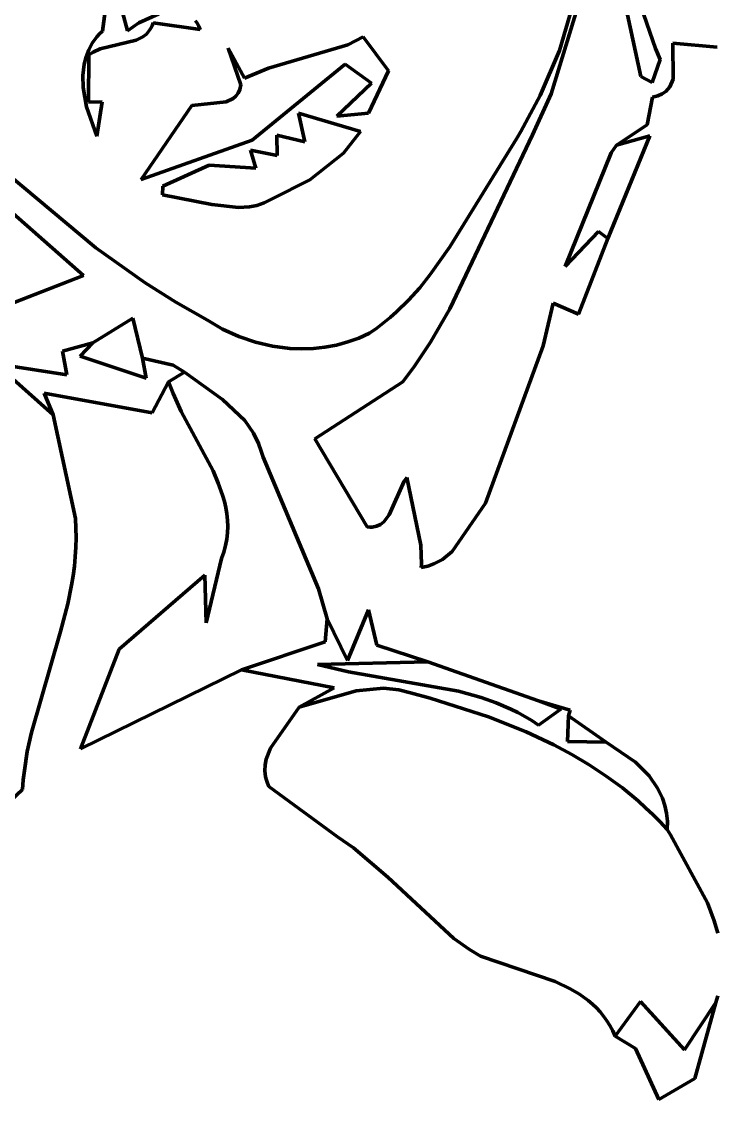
# Model space of a CAD drawing. Header units: millimetres. Extents: x 0 to 8.5, y 0 to 13.2.
# Drawn here: x 4.311 to 5.068, y 9.479 to 10.652 of the extents above; entities that cross this region are included whole.
import ezdxf

# ---------------------------------------------------------------- set-up
doc = ezdxf.new("R2010")
doc.units = ezdxf.units.MM
for name, color, linetype, lineweight in [('color#060606ff', 7, 'CONTINUOUS', 100), ('color#5c5c5cff', 7, 'CONTINUOUS', 100), ('color#aeaeaeff', 7, 'CONTINUOUS', 100), ('color#ffffffff', 7, 'CONTINUOUS', 100)]:
    doc.layers.add(name, color=color, linetype=linetype, lineweight=lineweight)

msp = doc.modelspace()

# ---------------------------------------------------------------- linework, layer by layer
at = {"layer": 'color#060606ff'}
for p, q in [((4.8967, 10.62), (4.9392, 10.7652)), ((4.9422, 10.7517), (4.8877, 10.5729)), ((4.3991, 10.6412), (4.4081, 10.7093)), ((4.4081, 10.7093), (4.4262, 10.6414)), ((4.9852, 10.5919), (4.9679, 10.6725)), ((4.4262, 10.6414), (4.4387, 10.6501)), ((4.4387, 10.6501), (4.4604, 10.6599)), ((4.4541, 10.6501), (4.4531, 10.6471)), ((4.5054, 10.6431), (4.4541, 10.6501)), ((4.5004, 10.6524), (4.5023, 10.6497)), ((4.9884, 10.659), (5.0012, 10.6221)), ((4.3959, 10.6381), (4.3991, 10.6412)), ((4.4504, 10.6421), (4.447, 10.638)), ((4.4519, 10.6445), (4.4504, 10.6421)), ((4.4531, 10.6471), (4.4519, 10.6445)), ((4.5023, 10.6497), (4.5039, 10.6466)), ((4.5039, 10.6466), (4.5054, 10.6431)), ((4.3841, 10.6209), (4.388, 10.6282)), ((4.388, 10.6282), (4.393, 10.635)), ((4.393, 10.635), (4.3959, 10.6381)), ((4.4359, 10.6312), (4.3964, 10.6218)), ((4.443, 10.6348), (4.4359, 10.6312)), ((4.447, 10.638), (4.443, 10.6348)), ((4.6663, 10.6264), (4.683, 10.635)), ((4.683, 10.635), (4.7104, 10.5979)), ((5.0204, 10.5888), (5.0203, 10.6279)), ((5.0203, 10.6279), (5.0685, 10.6239)), ((4.3812, 10.6133), (4.3841, 10.6209)), ((4.3842, 10.6152), (4.384, 10.5638)), ((4.3888, 10.6183), (4.3842, 10.6152)), ((4.3964, 10.6218), (4.3888, 10.6183)), ((4.5496, 10.5829), (4.5361, 10.6226)), ((4.5361, 10.6226), (4.5536, 10.5899)), ((4.5799, 10.6009), (4.6663, 10.6264)), ((4.8756, 10.571), (4.8967, 10.62)), ((5.0012, 10.6221), (5.0063, 10.6104)), ((4.3777, 10.5928), (4.3791, 10.6053)), ((4.3791, 10.6053), (4.3812, 10.6133)), ((4.6632, 10.6051), (4.562, 10.5224)), ((4.692, 10.5846), (4.6632, 10.6051)), ((5.0063, 10.6104), (4.9978, 10.5851)), ((4.378, 10.58), (4.3777, 10.5928)), ((4.5536, 10.5899), (4.5799, 10.6009)), ((4.7104, 10.5979), (4.6887, 10.5519)), ((4.9978, 10.5851), (4.9852, 10.5919)), ((4.3815, 10.5587), (4.378, 10.58)), ((4.5486, 10.5778), (4.5496, 10.5829)), ((4.6542, 10.5486), (4.692, 10.5846)), ((5.0124, 10.5756), (5.0168, 10.5806)), ((5.0168, 10.5806), (5.0204, 10.5888)), ((4.5413, 10.5678), (4.5443, 10.5704)), ((4.5443, 10.5704), (4.5468, 10.5737)), ((4.5468, 10.5737), (4.5486, 10.5778)), ((4.8546, 10.5318), (4.8756, 10.571)), ((4.8877, 10.5729), (4.8674, 10.5284)), ((4.9923, 10.5392), (4.998, 10.5692)), ((4.998, 10.5692), (5.0037, 10.5707)), ((5.0037, 10.5707), (5.0085, 10.5729)), ((5.0085, 10.5729), (5.0124, 10.5756)), ((4.2101, 10.557), (4.3919, 10.4052)), ((4.3929, 10.527), (4.3815, 10.5587)), ((4.384, 10.5638), (4.3989, 10.5642)), ((4.3989, 10.5642), (4.3929, 10.527)), ((4.4413, 10.4797), (4.4962, 10.5602)), ((4.4962, 10.5602), (4.5338, 10.5643)), ((4.5338, 10.5643), (4.5413, 10.5678)), ((4.6125, 10.552), (4.6802, 10.5318)), ((4.6195, 10.5207), (4.6125, 10.552)), ((4.6887, 10.5519), (4.6542, 10.5486)), ((4.9587, 10.517), (4.9923, 10.5392)), ((4.562, 10.5224), (4.4413, 10.4797)), ((4.5893, 10.5057), (4.5889, 10.5279)), ((4.5889, 10.5279), (4.6195, 10.5207)), ((4.6802, 10.5318), (4.6615, 10.5082)), ((4.7772, 10.4063), (4.8499, 10.5241)), ((4.8674, 10.5284), (4.7774, 10.339)), ((4.8499, 10.5241), (4.8546, 10.5318)), ((4.9492, 10.4154), (4.9952, 10.5274)), ((4.9952, 10.5274), (4.9587, 10.517)), ((4.5662, 10.4921), (4.5604, 10.5116)), ((4.5604, 10.5116), (4.5893, 10.5057)), ((4.6615, 10.5082), (4.625, 10.4793)), ((4.3783, 10.3752), (4.2403, 10.4965)), ((4.4648, 10.4724), (4.5153, 10.4953)), ((4.5153, 10.4953), (4.5662, 10.4921)), ((4.625, 10.4793), (4.583, 10.4583)), ((4.4645, 10.4631), (4.4648, 10.4724)), ((4.5182, 10.4525), (4.4645, 10.4631)), ((4.5471, 10.4491), (4.5182, 10.4525)), ((4.5673, 10.4516), (4.5593, 10.45)), ((4.5752, 10.4544), (4.5673, 10.4516)), ((4.583, 10.4583), (4.5752, 10.4544)), ((4.5593, 10.45), (4.5471, 10.4491)), ((4.9175, 10.3331), (4.9492, 10.4154)), ((4.3919, 10.4052), (4.4456, 10.3672)), ((4.7559, 10.3763), (4.7772, 10.4063)), ((4.1045, 10.2695), (4.3783, 10.3752)), ((4.7445, 10.362), (4.7559, 10.3763)), ((4.4456, 10.3672), (4.4789, 10.3461)), ((4.7322, 10.3484), (4.7445, 10.362)), ((4.4789, 10.3461), (4.5133, 10.3265)), ((4.7192, 10.3356), (4.7322, 10.3484)), ((4.8789, 10.2988), (4.8898, 10.3451)), ((4.8898, 10.3451), (4.9175, 10.3331)), ((4.7123, 10.3295), (4.7192, 10.3356)), ((4.7774, 10.339), (4.7564, 10.3028)), ((4.432, 10.3287), (4.3886, 10.302)), ((4.4425, 10.2854), (4.432, 10.3287)), ((4.5133, 10.3265), (4.5299, 10.3168)), ((4.6977, 10.3179), (4.7051, 10.3236)), ((4.7051, 10.3236), (4.7123, 10.3295)), ((4.5299, 10.3168), (4.5474, 10.3089)), ((4.6783, 10.3072), (4.69, 10.3125)), ((4.69, 10.3125), (4.6977, 10.3179)), ((4.3886, 10.302), (4.3554, 10.2929)), ((4.5474, 10.3089), (4.5656, 10.3027)), ((4.5656, 10.3027), (4.5843, 10.2984)), ((4.5843, 10.2984), (4.6032, 10.296)), ((4.6413, 10.2973), (4.6539, 10.2996)), ((4.6539, 10.2996), (4.6662, 10.3029)), ((4.6662, 10.3029), (4.6783, 10.3072)), ((4.7564, 10.3028), (4.7389, 10.2766)), ((4.8163, 10.1276), (4.8789, 10.2988)), ((4.3554, 10.2929), (4.3602, 10.2671)), ((4.6032, 10.296), (4.616, 10.2955)), ((4.616, 10.2955), (4.6287, 10.2959)), ((4.6287, 10.2959), (4.6413, 10.2973)), ((4.3602, 10.2671), (4.2903, 10.2779)), ((4.4762, 10.2777), (4.4425, 10.2854)), ((4.4885, 10.2699), (4.4762, 10.2777)), ((4.7389, 10.2766), (4.7263, 10.2596)), ((4.5296, 10.2402), (4.4885, 10.2699)), ((4.453, 10.2259), (4.4711, 10.2597)), ((4.4711, 10.2597), (4.4759, 10.2467)), ((4.7263, 10.2596), (4.6304, 10.1976)), ((4.3453, 10.2236), (4.3357, 10.2472)), ((4.3357, 10.2472), (4.453, 10.2259)), ((4.4759, 10.2467), (4.4849, 10.2274)), ((4.5541, 10.2173), (4.5296, 10.2402)), ((4.3696, 10.111), (4.3453, 10.2236)), ((4.4849, 10.2274), (4.5195, 10.1626)), ((4.5636, 10.2037), (4.5541, 10.2173)), ((4.5691, 10.1923), (4.5636, 10.2037)), ((4.6304, 10.1976), (4.6873, 10.1016)), ((4.5719, 10.184), (4.5691, 10.1923)), ((4.574, 10.1776), (4.5719, 10.184)), ((4.6343, 10.0344), (4.574, 10.1776)), ((4.5195, 10.1626), (4.5252, 10.1494)), ((4.5252, 10.1494), (4.5299, 10.1361)), ((4.7114, 10.1147), (4.7277, 10.1514)), ((4.7277, 10.1514), (4.7303, 10.1553)), ((4.7303, 10.1553), (4.7456, 10.0817)), ((4.5299, 10.1361), (4.5318, 10.1294)), ((4.5318, 10.1294), (4.5333, 10.1227)), ((4.5333, 10.1227), (4.5344, 10.1159)), ((4.7799, 10.075), (4.8163, 10.1276)), ((4.3702, 10.1004), (4.3696, 10.111)), ((4.5344, 10.1159), (4.5351, 10.1091)), ((4.7055, 10.1071), (4.7114, 10.1147)), ((4.3704, 10.0899), (4.3702, 10.1004)), ((4.5351, 10.1091), (4.5354, 10.1023)), ((4.5354, 10.1023), (4.5351, 10.0954)), ((4.6873, 10.1016), (4.6901, 10.1013)), ((4.6901, 10.1013), (4.6928, 10.1014)), ((4.6928, 10.1014), (4.6976, 10.1024)), ((4.6976, 10.1024), (4.7018, 10.1043)), ((4.7018, 10.1043), (4.7055, 10.1071)), ((4.3702, 10.0795), (4.3704, 10.0899)), ((4.5344, 10.0884), (4.533, 10.0814)), ((4.5351, 10.0954), (4.5344, 10.0884)), ((4.3695, 10.0691), (4.3702, 10.0795)), ((4.533, 10.0814), (4.5311, 10.0743)), ((4.7456, 10.0817), (4.7465, 10.061)), ((4.3685, 10.0588), (4.3695, 10.0691)), ((4.5286, 10.0672), (4.512, 9.9974)), ((4.5311, 10.0743), (4.5286, 10.0672)), ((4.76, 10.0614), (4.7692, 10.0663)), ((4.7692, 10.0663), (4.7799, 10.075)), ((4.3671, 10.0486), (4.3685, 10.0588)), ((4.7465, 10.061), (4.7462, 10.0575)), ((4.7462, 10.0575), (4.7534, 10.059)), ((4.7534, 10.059), (4.76, 10.0614)), ((4.3654, 10.0384), (4.3671, 10.0486)), ((4.5106, 10.0493), (4.4173, 9.9686)), ((4.512, 9.9974), (4.5106, 10.0493)), ((4.3613, 10.0181), (4.3654, 10.0384)), ((4.6436, 10.0018), (4.6343, 10.0344)), ((4.3535, 9.988), (4.3613, 10.0181)), ((4.6889, 10.0114), (4.6657, 9.9563)), ((4.6977, 9.9729), (4.6889, 10.0114)), ((4.6657, 9.9563), (4.6436, 10.0018)), ((4.3216, 9.8778), (4.3535, 9.988)), ((4.7533, 9.9548), (4.6977, 9.9729)), ((4.4173, 9.9686), (4.3753, 9.8603)), ((4.8739, 9.9125), (4.7533, 9.9548)), ((4.3753, 9.8603), (4.5504, 9.9461)), ((4.5504, 9.9461), (4.6515, 9.9267)), ((4.6515, 9.9267), (4.6132, 9.9057)), ((4.9085, 9.9023), (4.8739, 9.9125)), ((4.6132, 9.9057), (4.582, 9.8611)), ((4.9067, 9.896), (4.9085, 9.9023)), ((4.9477, 9.8674), (4.9067, 9.896)), ((4.3172, 9.8574), (4.3216, 9.8778)), ((4.9794, 9.8457), (4.9477, 9.8674)), ((4.314, 9.8368), (4.3172, 9.8574)), ((4.582, 9.8611), (4.5773, 9.849)), ((4.5762, 9.8427), (4.5759, 9.8363)), ((4.5773, 9.849), (4.5762, 9.8427)), ((4.9942, 9.8309), (4.9794, 9.8457)), ((4.3128, 9.8265), (4.314, 9.8368)), ((4.5759, 9.8363), (4.5767, 9.8296)), ((4.5767, 9.8296), (4.5775, 9.8262)), ((5.0036, 9.8175), (4.9942, 9.8309)), ((4.312, 9.816), (4.3128, 9.8265)), ((4.5775, 9.8262), (4.5787, 9.8228)), ((4.5787, 9.8228), (4.5802, 9.8193)), ((4.5802, 9.8193), (4.6551, 9.7644)), ((5.0089, 9.8064), (5.0036, 9.8175)), ((4.2692, 9.776), (4.312, 9.816)), ((5.0115, 9.7985), (5.0089, 9.8064)), ((5.0133, 9.7902), (5.0115, 9.7985)), ((5.0142, 9.7815), (5.0133, 9.7902)), ((5.0141, 9.7723), (5.0142, 9.7815)), ((5.0175, 9.7665), (5.0141, 9.7723)), ((4.6551, 9.7644), (4.6725, 9.7525)), ((5.0578, 9.6925), (5.0175, 9.7665)), ((4.6725, 9.7525), (4.7097, 9.7206)), ((4.7097, 9.7206), (4.7816, 9.6539)), ((5.0653, 9.673), (5.0578, 9.6925)), ((5.0692, 9.6598), (5.0653, 9.673)), ((4.7816, 9.6539), (4.7987, 9.6417)), ((4.7987, 9.6417), (4.8108, 9.6345)), ((4.8108, 9.6345), (4.8919, 9.607)), ((4.8919, 9.607), (4.9082, 9.5992)), ((4.9082, 9.5992), (4.9185, 9.5932)), ((4.9185, 9.5932), (4.9281, 9.5862)), ((4.9281, 9.5862), (4.9326, 9.5824)), ((5.044, 9.5014), (5.067, 9.5843)), ((5.067, 9.5843), (5.0693, 9.5914)), ((4.9326, 9.5824), (4.9369, 9.5783)), ((4.9369, 9.5783), (4.941, 9.5739)), ((4.941, 9.5739), (4.9448, 9.5693)), ((4.9448, 9.5693), (4.9484, 9.5643)), ((4.9484, 9.5643), (4.9517, 9.559)), ((4.9517, 9.559), (4.9547, 9.5534)), ((4.9547, 9.5534), (4.9574, 9.5474)), ((4.9574, 9.5474), (4.9793, 9.5343)), ((4.9793, 9.5343), (5.0048, 9.4787)), ((5.0048, 9.4787), (5.044, 9.5014))]:
    msp.add_line(p, q, dxfattribs=at)
at = {"layer": 'color#5c5c5cff'}
for p, q in [((4.6657, 9.9563), (4.6889, 10.0114)), ((4.6889, 10.0114), (4.6977, 9.9729)), ((4.6416, 9.9768), (4.6436, 10.0018)), ((4.6436, 10.0018), (4.6657, 9.9563)), ((4.5504, 9.9461), (4.6416, 9.9768)), ((4.6977, 9.9729), (4.7533, 9.9548)), ((4.7533, 9.9548), (4.6332, 9.9518)), ((4.6332, 9.9518), (4.6668, 9.944)), ((4.6515, 9.9267), (4.5504, 9.9461)), ((4.6668, 9.944), (4.7867, 9.9229)), ((4.6132, 9.9057), (4.6515, 9.9267)), ((4.6752, 9.9233), (4.6132, 9.9057)), ((4.7049, 9.9261), (4.6752, 9.9233)), ((4.7219, 9.9244), (4.7049, 9.9261)), ((4.7346, 9.9212), (4.7219, 9.9244)), ((4.7867, 9.9229), (4.8115, 9.916)), ((4.7559, 9.9154), (4.7346, 9.9212)), ((4.8193, 9.8951), (4.7559, 9.9154)), ((4.8115, 9.916), (4.8278, 9.9103)), ((4.8981, 9.9034), (4.8739, 9.9125)), ((4.8739, 9.9125), (4.9085, 9.9023)), ((4.8278, 9.9103), (4.8436, 9.9035)), ((4.8436, 9.9035), (4.8514, 9.8996)), ((4.8514, 9.8996), (4.859, 9.8954)), ((4.874, 9.886), (4.8981, 9.9034)), ((4.9085, 9.9023), (4.9067, 9.896)), ((4.8605, 9.8786), (4.8193, 9.8951)), ((4.859, 9.8954), (4.8666, 9.8909)), ((4.8666, 9.8909), (4.874, 9.886)), ((4.9067, 9.896), (4.9055, 9.8682)), ((4.8905, 9.8644), (4.8605, 9.8786)), ((4.91, 9.854), (4.8905, 9.8644)), ((4.9055, 9.8682), (4.9477, 9.8674)), ((4.9477, 9.8674), (4.9794, 9.8457)), ((4.929, 9.8427), (4.91, 9.854)), ((4.9474, 9.8306), (4.929, 9.8427)), ((4.9794, 9.8457), (4.9942, 9.8309)), ((4.9652, 9.8176), (4.9474, 9.8306)), ((4.9942, 9.8309), (5.0036, 9.8175)), ((4.9823, 9.8035), (4.9652, 9.8176)), ((5.0036, 9.8175), (5.0089, 9.8064)), ((5.0089, 9.8064), (5.0115, 9.7985)), ((4.9905, 9.7961), (4.9823, 9.8035)), ((4.9986, 9.7885), (4.9905, 9.7961)), ((5.0115, 9.7985), (5.0133, 9.7902)), ((5.0065, 9.7806), (4.9986, 9.7885)), ((5.0133, 9.7902), (5.0142, 9.7815)), ((5.0141, 9.7723), (5.0065, 9.7806)), ((5.0142, 9.7815), (5.0141, 9.7723))]:
    msp.add_line(p, q, dxfattribs=at)
at = {"layer": 'color#aeaeaeff'}
for p, q in [((4.9952, 10.5274), (4.9492, 10.4154)), ((4.9587, 10.517), (4.9952, 10.5274)), ((4.9531, 10.5087), (4.9587, 10.517)), ((4.9029, 10.3852), (4.9531, 10.5087)), ((4.9393, 10.4233), (4.9029, 10.3852)), ((4.9492, 10.4154), (4.9393, 10.4233)), ((4.3554, 10.2929), (4.3886, 10.302)), ((4.3886, 10.302), (4.3748, 10.2876)), ((4.3602, 10.2671), (4.3554, 10.2929)), ((4.3748, 10.2876), (4.4465, 10.2634)), ((4.2903, 10.2779), (4.3602, 10.2671)), ((4.4465, 10.2634), (4.4425, 10.2854)), ((4.4425, 10.2854), (4.4762, 10.2777)), ((4.4762, 10.2777), (4.4885, 10.2699)), ((4.3453, 10.2236), (4.2953, 10.2681)), ((4.4885, 10.2699), (4.4711, 10.2597)), ((4.4711, 10.2597), (4.453, 10.2259)), ((4.453, 10.2259), (4.3357, 10.2472)), ((4.3357, 10.2472), (4.3453, 10.2236)), ((4.9574, 9.5474), (4.9848, 9.5852)), ((4.9848, 9.5852), (5.033, 9.5326)), ((5.033, 9.5326), (5.067, 9.5843)), ((5.067, 9.5843), (5.044, 9.5014)), ((4.9793, 9.5343), (4.9574, 9.5474)), ((5.0048, 9.4787), (4.9793, 9.5343)), ((5.044, 9.5014), (5.0048, 9.4787))]:
    msp.add_line(p, q, dxfattribs=at)
at = {"layer": 'color#ffffffff'}
for p, q in [((4.9392, 10.7652), (4.8967, 10.62)), ((4.8877, 10.5729), (4.9422, 10.7517)), ((4.4081, 10.7093), (4.3991, 10.6412)), ((4.4262, 10.6414), (4.4081, 10.7093)), ((4.9679, 10.6725), (4.9852, 10.5919)), ((4.4387, 10.6501), (4.4262, 10.6414)), ((4.4604, 10.6599), (4.4387, 10.6501)), ((4.4531, 10.6471), (4.4541, 10.6501)), ((4.4541, 10.6501), (4.5054, 10.6431)), ((4.5023, 10.6497), (4.5004, 10.6524)), ((5.0012, 10.6221), (4.9884, 10.659)), ((4.3991, 10.6412), (4.3959, 10.6381)), ((4.447, 10.638), (4.4504, 10.6421)), ((4.4504, 10.6421), (4.4519, 10.6445)), ((4.4519, 10.6445), (4.4531, 10.6471)), ((4.5039, 10.6466), (4.5023, 10.6497)), ((4.5054, 10.6431), (4.5039, 10.6466)), ((4.388, 10.6282), (4.3841, 10.6209)), ((4.393, 10.635), (4.388, 10.6282)), ((4.3959, 10.6381), (4.393, 10.635)), ((4.3964, 10.6218), (4.4359, 10.6312)), ((4.4359, 10.6312), (4.443, 10.6348)), ((4.443, 10.6348), (4.447, 10.638)), ((4.683, 10.635), (4.6663, 10.6264)), ((4.7104, 10.5979), (4.683, 10.635)), ((5.0685, 10.6239), (5.0203, 10.6279)), ((5.0203, 10.6279), (5.0204, 10.5888)), ((4.3841, 10.6209), (4.3812, 10.6133)), ((4.384, 10.5638), (4.3842, 10.6152)), ((4.3842, 10.6152), (4.3888, 10.6183)), ((4.3888, 10.6183), (4.3964, 10.6218)), ((4.5536, 10.5899), (4.5361, 10.6226)), ((4.5361, 10.6226), (4.5496, 10.5829)), ((4.6663, 10.6264), (4.5799, 10.6009)), ((4.8967, 10.62), (4.8756, 10.571)), ((5.0063, 10.6104), (5.0012, 10.6221)), ((4.3791, 10.6053), (4.3777, 10.5928)), ((4.3812, 10.6133), (4.3791, 10.6053)), ((4.562, 10.5224), (4.6632, 10.6051)), ((4.6632, 10.6051), (4.692, 10.5846)), ((4.9978, 10.5851), (5.0063, 10.6104)), ((4.3777, 10.5928), (4.378, 10.58)), ((4.5799, 10.6009), (4.5536, 10.5899)), ((4.6887, 10.5519), (4.7104, 10.5979)), ((4.9852, 10.5919), (4.9978, 10.5851)), ((4.378, 10.58), (4.3815, 10.5587)), ((4.5496, 10.5829), (4.5486, 10.5778)), ((4.692, 10.5846), (4.6542, 10.5486)), ((5.0168, 10.5806), (5.0124, 10.5756)), ((5.0204, 10.5888), (5.0168, 10.5806)), ((4.5443, 10.5704), (4.5413, 10.5678)), ((4.5468, 10.5737), (4.5443, 10.5704)), ((4.5486, 10.5778), (4.5468, 10.5737)), ((4.8756, 10.571), (4.8546, 10.5318)), ((4.8674, 10.5284), (4.8877, 10.5729)), ((4.998, 10.5692), (4.9923, 10.5392)), ((5.0037, 10.5707), (4.998, 10.5692)), ((5.0085, 10.5729), (5.0037, 10.5707)), ((5.0124, 10.5756), (5.0085, 10.5729)), ((4.3919, 10.4052), (4.2101, 10.557)), ((4.3815, 10.5587), (4.3929, 10.527)), ((4.3989, 10.5642), (4.384, 10.5638)), ((4.3929, 10.527), (4.3989, 10.5642)), ((4.4962, 10.5602), (4.4413, 10.4797)), ((4.5338, 10.5643), (4.4962, 10.5602)), ((4.5413, 10.5678), (4.5338, 10.5643)), ((4.6125, 10.552), (4.6195, 10.5207)), ((4.6802, 10.5318), (4.6125, 10.552)), ((4.6542, 10.5486), (4.6887, 10.5519)), ((4.9923, 10.5392), (4.9587, 10.517)), ((4.4413, 10.4797), (4.562, 10.5224)), ((4.6195, 10.5207), (4.5889, 10.5279)), ((4.5889, 10.5279), (4.5893, 10.5057)), ((4.6615, 10.5082), (4.6802, 10.5318)), ((4.8499, 10.5241), (4.7772, 10.4063)), ((4.7774, 10.339), (4.8674, 10.5284)), ((4.8546, 10.5318), (4.8499, 10.5241)), ((4.5893, 10.5057), (4.5604, 10.5116)), ((4.5604, 10.5116), (4.5662, 10.4921)), ((4.9587, 10.517), (4.9531, 10.5087)), ((4.625, 10.4793), (4.6615, 10.5082)), ((4.9531, 10.5087), (4.9029, 10.3852)), ((4.2403, 10.4965), (4.3783, 10.3752)), ((4.5153, 10.4953), (4.4648, 10.4724)), ((4.5662, 10.4921), (4.5153, 10.4953)), ((4.583, 10.4583), (4.625, 10.4793)), ((4.4648, 10.4724), (4.4645, 10.4631)), ((4.4645, 10.4631), (4.5182, 10.4525)), ((4.5182, 10.4525), (4.5471, 10.4491)), ((4.5593, 10.45), (4.5673, 10.4516)), ((4.5673, 10.4516), (4.5752, 10.4544)), ((4.5752, 10.4544), (4.583, 10.4583)), ((4.5471, 10.4491), (4.5593, 10.45)), ((4.9029, 10.3852), (4.9393, 10.4233)), ((4.9492, 10.4154), (4.9175, 10.3331)), ((4.9393, 10.4233), (4.9492, 10.4154)), ((4.4456, 10.3672), (4.3919, 10.4052)), ((4.7772, 10.4063), (4.7559, 10.3763)), ((4.3783, 10.3752), (4.1045, 10.2695)), ((4.7559, 10.3763), (4.7445, 10.362)), ((4.4789, 10.3461), (4.4456, 10.3672)), ((4.7445, 10.362), (4.7322, 10.3484)), ((4.5133, 10.3265), (4.4789, 10.3461)), ((4.7322, 10.3484), (4.7192, 10.3356)), ((4.8898, 10.3451), (4.8789, 10.2988)), ((4.9175, 10.3331), (4.8898, 10.3451)), ((4.7192, 10.3356), (4.7123, 10.3295)), ((4.7564, 10.3028), (4.7774, 10.339)), ((4.3886, 10.302), (4.432, 10.3287)), ((4.432, 10.3287), (4.4425, 10.2854)), ((4.5299, 10.3168), (4.5133, 10.3265)), ((4.7051, 10.3236), (4.6977, 10.3179)), ((4.7123, 10.3295), (4.7051, 10.3236)), ((4.5474, 10.3089), (4.5299, 10.3168)), ((4.69, 10.3125), (4.6783, 10.3072)), ((4.6977, 10.3179), (4.69, 10.3125)), ((4.3748, 10.2876), (4.3886, 10.302)), ((4.5656, 10.3027), (4.5474, 10.3089)), ((4.5843, 10.2984), (4.5656, 10.3027)), ((4.6032, 10.296), (4.5843, 10.2984)), ((4.6539, 10.2996), (4.6413, 10.2973)), ((4.6662, 10.3029), (4.6539, 10.2996)), ((4.6783, 10.3072), (4.6662, 10.3029)), ((4.7389, 10.2766), (4.7564, 10.3028)), ((4.8789, 10.2988), (4.8163, 10.1276)), ((4.4465, 10.2634), (4.3748, 10.2876)), ((4.616, 10.2955), (4.6032, 10.296)), ((4.6287, 10.2959), (4.616, 10.2955)), ((4.6413, 10.2973), (4.6287, 10.2959)), ((4.4425, 10.2854), (4.4465, 10.2634)), ((4.7263, 10.2596), (4.7389, 10.2766)), ((4.2953, 10.2681), (4.3453, 10.2236)), ((4.4711, 10.2597), (4.4885, 10.2699)), ((4.4885, 10.2699), (4.5296, 10.2402)), ((4.4759, 10.2467), (4.4711, 10.2597)), ((4.6304, 10.1976), (4.7263, 10.2596)), ((4.4849, 10.2274), (4.4759, 10.2467)), ((4.5296, 10.2402), (4.5541, 10.2173)), ((4.3453, 10.2236), (4.3696, 10.111)), ((4.5195, 10.1626), (4.4849, 10.2274)), ((4.5541, 10.2173), (4.5636, 10.2037)), ((4.5636, 10.2037), (4.5691, 10.1923)), ((4.6873, 10.1016), (4.6304, 10.1976)), ((4.5691, 10.1923), (4.5719, 10.184)), ((4.5719, 10.184), (4.574, 10.1776)), ((4.574, 10.1776), (4.6343, 10.0344)), ((4.5252, 10.1494), (4.5195, 10.1626)), ((4.5299, 10.1361), (4.5252, 10.1494)), ((4.7277, 10.1514), (4.7114, 10.1147)), ((4.7303, 10.1553), (4.7277, 10.1514)), ((4.7456, 10.0817), (4.7303, 10.1553)), ((4.5318, 10.1294), (4.5299, 10.1361)), ((4.5333, 10.1227), (4.5318, 10.1294)), ((4.5344, 10.1159), (4.5333, 10.1227)), ((4.8163, 10.1276), (4.7799, 10.075)), ((4.3696, 10.111), (4.3702, 10.1004)), ((4.5351, 10.1091), (4.5344, 10.1159)), ((4.7114, 10.1147), (4.7055, 10.1071)), ((4.3702, 10.1004), (4.3704, 10.0899)), ((4.5354, 10.1023), (4.5351, 10.1091)), ((4.5351, 10.0954), (4.5354, 10.1023)), ((4.6901, 10.1013), (4.6873, 10.1016)), ((4.6928, 10.1014), (4.6901, 10.1013)), ((4.6976, 10.1024), (4.6928, 10.1014)), ((4.7018, 10.1043), (4.6976, 10.1024)), ((4.7055, 10.1071), (4.7018, 10.1043)), ((4.3704, 10.0899), (4.3702, 10.0795)), ((4.533, 10.0814), (4.5344, 10.0884)), ((4.5344, 10.0884), (4.5351, 10.0954)), ((4.3702, 10.0795), (4.3695, 10.0691)), ((4.5311, 10.0743), (4.533, 10.0814)), ((4.7465, 10.061), (4.7456, 10.0817)), ((4.3695, 10.0691), (4.3685, 10.0588)), ((4.512, 9.9974), (4.5286, 10.0672)), ((4.5286, 10.0672), (4.5311, 10.0743)), ((4.7692, 10.0663), (4.76, 10.0614)), ((4.7799, 10.075), (4.7692, 10.0663)), ((4.3685, 10.0588), (4.3671, 10.0486)), ((4.7462, 10.0575), (4.7465, 10.061)), ((4.7534, 10.059), (4.7462, 10.0575)), ((4.76, 10.0614), (4.7534, 10.059)), ((4.3671, 10.0486), (4.3654, 10.0384)), ((4.4173, 9.9686), (4.5106, 10.0493)), ((4.5106, 10.0493), (4.512, 9.9974)), ((4.3654, 10.0384), (4.3613, 10.0181)), ((4.6343, 10.0344), (4.6436, 10.0018)), ((4.3613, 10.0181), (4.3535, 9.988)), ((4.6436, 10.0018), (4.6416, 9.9768)), ((4.3535, 9.988), (4.3216, 9.8778)), ((4.6416, 9.9768), (4.5504, 9.9461)), ((4.3753, 9.8603), (4.4173, 9.9686)), ((4.6332, 9.9518), (4.7533, 9.9548)), ((4.6668, 9.944), (4.6332, 9.9518)), ((4.7533, 9.9548), (4.8739, 9.9125)), ((4.5504, 9.9461), (4.3753, 9.8603)), ((4.7867, 9.9229), (4.6668, 9.944)), ((4.6132, 9.9057), (4.6752, 9.9233)), ((4.6752, 9.9233), (4.7049, 9.9261)), ((4.7049, 9.9261), (4.7219, 9.9244)), ((4.7219, 9.9244), (4.7346, 9.9212)), ((4.8115, 9.916), (4.7867, 9.9229)), ((4.7346, 9.9212), (4.7559, 9.9154)), ((4.7559, 9.9154), (4.8193, 9.8951)), ((4.8278, 9.9103), (4.8115, 9.916)), ((4.8739, 9.9125), (4.8981, 9.9034)), ((4.582, 9.8611), (4.6132, 9.9057)), ((4.8436, 9.9035), (4.8278, 9.9103)), ((4.8514, 9.8996), (4.8436, 9.9035)), ((4.859, 9.8954), (4.8514, 9.8996)), ((4.8981, 9.9034), (4.874, 9.886)), ((4.8193, 9.8951), (4.8605, 9.8786)), ((4.8666, 9.8909), (4.859, 9.8954)), ((4.874, 9.886), (4.8666, 9.8909)), ((4.9055, 9.8682), (4.9067, 9.896)), ((4.9067, 9.896), (4.9477, 9.8674)), ((4.3216, 9.8778), (4.3172, 9.8574)), ((4.8605, 9.8786), (4.8905, 9.8644)), ((4.8905, 9.8644), (4.91, 9.854)), ((4.9477, 9.8674), (4.9055, 9.8682)), ((4.3172, 9.8574), (4.314, 9.8368)), ((4.5773, 9.849), (4.582, 9.8611)), ((4.91, 9.854), (4.929, 9.8427)), ((4.5759, 9.8363), (4.5762, 9.8427)), ((4.5762, 9.8427), (4.5773, 9.849)), ((4.929, 9.8427), (4.9474, 9.8306)), ((4.314, 9.8368), (4.3128, 9.8265)), ((4.5767, 9.8296), (4.5759, 9.8363)), ((4.5775, 9.8262), (4.5767, 9.8296)), ((4.9474, 9.8306), (4.9652, 9.8176)), ((4.3128, 9.8265), (4.312, 9.816)), ((4.5787, 9.8228), (4.5775, 9.8262)), ((4.5802, 9.8193), (4.5787, 9.8228)), ((4.6551, 9.7644), (4.5802, 9.8193)), ((4.9652, 9.8176), (4.9823, 9.8035)), ((4.312, 9.816), (4.2692, 9.776)), ((4.9823, 9.8035), (4.9905, 9.7961)), ((4.9905, 9.7961), (4.9986, 9.7885)), ((4.9986, 9.7885), (5.0065, 9.7806)), ((5.0065, 9.7806), (5.0141, 9.7723)), ((5.0141, 9.7723), (5.0175, 9.7665)), ((4.6725, 9.7525), (4.6551, 9.7644)), ((5.0175, 9.7665), (5.0578, 9.6925)), ((4.7097, 9.7206), (4.6725, 9.7525)), ((4.7816, 9.6539), (4.7097, 9.7206)), ((5.0578, 9.6925), (5.0653, 9.673)), ((5.0653, 9.673), (5.0692, 9.6598)), ((4.7987, 9.6417), (4.7816, 9.6539)), ((4.8108, 9.6345), (4.7987, 9.6417)), ((4.8919, 9.607), (4.8108, 9.6345)), ((4.9082, 9.5992), (4.8919, 9.607)), ((4.9185, 9.5932), (4.9082, 9.5992)), ((4.9281, 9.5862), (4.9185, 9.5932)), ((4.9326, 9.5824), (4.9281, 9.5862)), ((4.9848, 9.5852), (4.9574, 9.5474)), ((5.033, 9.5326), (4.9848, 9.5852)), ((5.067, 9.5843), (5.033, 9.5326)), ((5.0693, 9.5914), (5.067, 9.5843)), ((4.9369, 9.5783), (4.9326, 9.5824)), ((4.941, 9.5739), (4.9369, 9.5783)), ((4.9448, 9.5693), (4.941, 9.5739)), ((4.9484, 9.5643), (4.9448, 9.5693)), ((4.9517, 9.559), (4.9484, 9.5643)), ((4.9547, 9.5534), (4.9517, 9.559)), ((4.9574, 9.5474), (4.9547, 9.5534))]:
    msp.add_line(p, q, dxfattribs=at)

doc.saveas('drawing.dxf')
